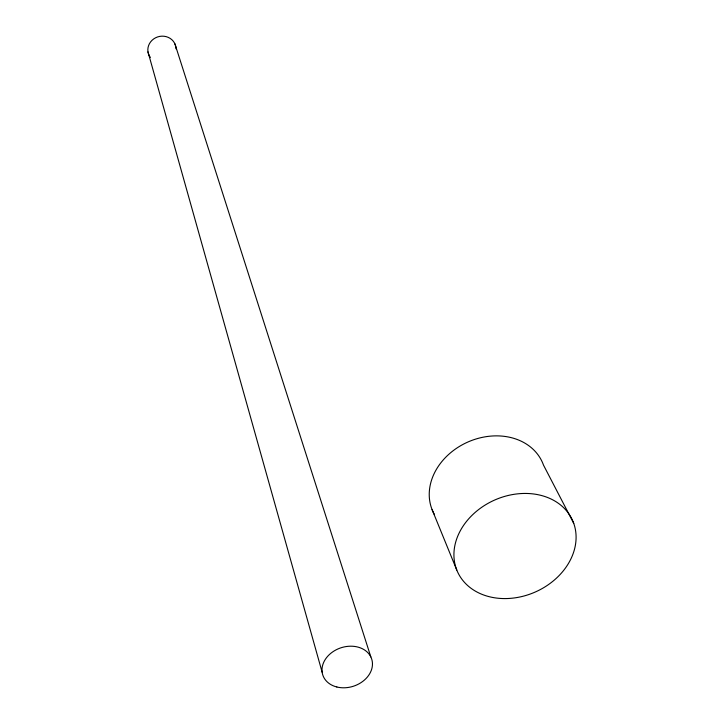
<?xml version="1.0" encoding="UTF-8"?>
<svg xmlns="http://www.w3.org/2000/svg" width="724" height="724" viewBox="0 0 724 724"><rect width="100%" height="100%" fill="white"/><g stroke="black" fill="none" stroke-linecap="round" stroke-linejoin="round"><path stroke-width="1.09" d="M573.743 523.371A62.997 50.273 -23.9 0 0 471.089 516.257A62.997 50.273 -23.9 0 0 500.175 598.422A62.997 50.273 -23.9 0 0 573.743 523.371L543.489 465.098A60.011 48.807 -24 0 0 467.324 442.274A60.011 48.807 -24 0 0 434.355 514.375M432.074 509.578L456.781 570.05M174.9 43.82L370.842 656.93M147.986 51.893L322.153 672.252M150.357 57.431A14.163 13.258 -14.8 0 1 157.615 36.933A14.163 13.258 -14.8 0 1 176.041 48.861M336.85 686.995A25.72 20.2 -18.2 0 0 372.344 661.98A25.72 20.2 -18.2 0 0 332.497 652.025A25.72 20.2 -18.2 0 0 336.85 686.995"/></g></svg>
